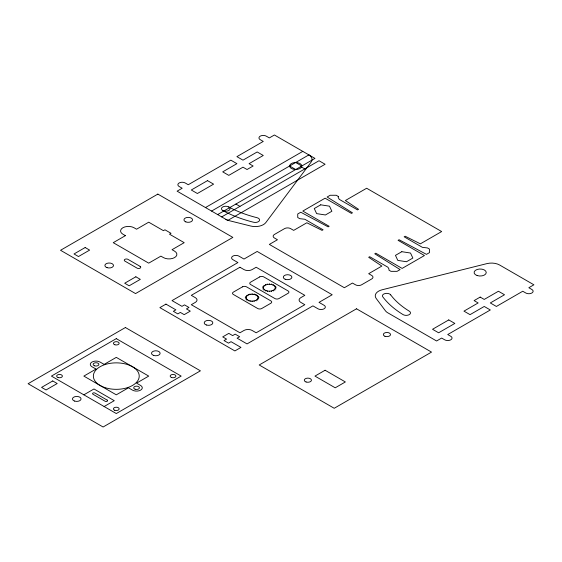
<?xml version="1.0" encoding="UTF-8"?>
<svg xmlns="http://www.w3.org/2000/svg" width="562" height="562" viewBox="0 0 562 562"><rect width="100%" height="100%" fill="white"/><g stroke="black" fill="none" stroke-linecap="round" stroke-linejoin="round"><path stroke-width="0.84" d="M249.985 301.457L250.252 300.986M253.975 294.376L254.235 293.898M267.217 291.509L267.484 291.039M271.207 284.421L271.467 283.95M248.067 300.895L248.573 300.487M255.654 294.867L256.153 294.467M265.299 290.94L265.805 290.54M272.879 284.92L273.385 284.52M205.488 207.554L302.792 151.375M211.565 211.066L308.875 154.887M217.649 214.579L314.959 158.4L274.411 134.992L269.346 137.915L266.304 136.159A4.299 2.48 0 0 0 260.22 136.159A4.299 2.48 0 0 0 260.22 139.671L263.262 141.427L236.904 156.643L242.988 160.156L257.178 151.958L263.262 155.47L249.071 163.661L253.125 166.008L247.041 169.52L242.988 167.174L228.797 175.372L222.714 171.86L236.904 163.661L230.827 160.156L188.256 184.729L185.214 182.98A4.299 2.48 0 0 0 179.13 182.98A4.299 2.48 0 0 0 179.13 186.486L182.172 188.242L177.1 191.171L227.786 220.43L325.096 164.252L319.012 160.739L221.702 216.918M83.85 394.826L93.987 388.974L114.262 400.678L104.125 406.53M263.775 290.062L264.47 289.774M274.214 285.686L274.909 285.398M246.542 300.017L247.238 299.722M256.982 295.633L257.677 295.345M262.798 288.959L263.62 288.805M275.071 286.655L275.886 286.501M245.566 298.907L246.388 298.752M257.839 296.603L258.653 296.448M262.461 287.73L263.325 287.73M275.366 287.73L276.223 287.73M245.229 297.677L246.093 297.677M258.134 297.677L258.991 297.677M262.798 286.501L263.62 286.655M275.071 288.805L275.886 288.959M245.566 296.448L246.388 296.603M257.839 298.752L258.653 298.907M263.775 285.398L264.47 285.686M274.214 289.774L274.909 290.062M246.542 295.345L247.238 295.633M256.982 299.722L257.677 300.017M295.696 162.495L301.78 166.008A6.084 3.513 0 0 1 292.654 169.05A6.084 3.513 0 0 1 292.654 162.966A6.084 3.513 0 0 1 301.78 166.008M300.768 166.591L304.822 168.93M289.613 166.008L295.696 169.52M235.892 204.041L239.946 206.387M265.299 284.52L265.805 284.92M272.879 290.54L273.385 290.94M248.067 294.467L248.573 294.867M255.654 300.487L256.153 300.895M267.217 283.95L267.484 284.421M271.207 291.039L271.467 291.509M249.985 293.898L250.252 294.376M253.975 300.986L254.235 301.457M269.346 283.761L269.346 284.253M269.346 291.207L269.346 291.699M252.113 293.708L252.113 294.2M252.113 301.155L252.113 301.654M222.805 210.532A106.12 61.265 0 0 0 253.574 222.243A4.299 2.48 0 0 0 259.23 220.943A4.299 2.48 0 0 0 256.989 217.684A97.514 56.298 0 0 1 228.713 206.921M225.861 219.321A11.465 6.618 0 0 0 229.422 220.718L250.729 226.036A11.465 6.618 0 0 0 265.812 222.587L311.116 162.095A11.465 6.618 0 0 0 308.7 154.789M338.275 196.433L338.275 197.606L339.286 199.362L357.537 209.893L358.549 209.31L345.37 200.529L366.649 188.242L441.662 231.551L420.376 243.838L405.174 236.23L404.162 236.813L422.406 247.35L427.471 247.933L429.501 249.107L429.501 252.612L426.46 254.368L399.09 239.742L398.079 240.325L424.436 255.541L402.132 268.418L375.781 253.202L374.763 253.785L400.109 269.584L397.067 271.341L390.983 271.341L388.953 270.167L388.953 269.001L387.942 267.245L369.698 256.708L368.686 257.298L381.858 266.072L368.679 273.687L371.721 275.443A4.299 2.48 0 0 1 371.721 278.949L361.584 284.801A4.299 2.48 0 0 1 355.5 284.801L352.458 283.051L344.351 287.73L269.346 244.421L277.452 239.742L274.411 237.986A4.299 2.48 0 0 1 274.411 234.473L284.548 228.622A4.299 2.48 0 0 1 290.631 228.622L293.673 230.378L306.852 222.77L322.054 230.378L323.073 229.788L304.829 219.257L299.757 218.674L297.727 217.501L297.727 213.989L300.768 212.232L328.138 226.865L329.149 226.282L302.799 211.066L325.096 198.189L351.454 213.405L352.465 212.822L327.126 197.016L330.168 195.267L336.245 195.267L338.275 196.433M157.845 194.094L60.534 250.28L135.547 293.582L232.851 237.403L157.845 194.094M85.164 247.526L74.015 253.961L78.476 256.539L89.625 250.104L85.164 247.526M207.511 180.634L191.291 189.998L197.374 193.511L213.595 184.146L207.511 180.634M125.41 235.647L113.243 242.672L148.719 263.149L160.887 256.132L163.423 257.593A7.882 4.552 0 0 0 174.571 257.593A7.882 4.552 0 0 0 174.571 251.151L172.035 249.69L184.195 242.672L169.499 234.185L171.024 233.307L164.94 229.795L163.423 230.673L148.719 222.187L136.559 229.212L134.023 227.743A7.882 4.552 0 0 0 122.874 227.743A7.882 4.552 0 0 0 122.874 234.185L125.41 235.647M135.849 276.785L124.701 283.227L129.162 285.798L140.31 279.363L135.849 276.785M320.712 204.821L314.27 208.537L316.631 213.616L325.419 214.972L331.861 211.256L329.501 206.177L320.712 204.821M125.41 327.527L28.1 383.706L103.106 427.008L200.416 370.829L125.41 327.527M165.952 304.119L159.875 307.625L234.881 350.934L240.965 347.421L231.031 341.689L228.495 343.15L224.034 340.572L226.57 339.111L222.714 336.891L228.797 333.378L232.647 335.598L235.183 334.137L239.644 336.715L237.108 338.176L247.041 343.909L312.929 305.868L318.001 308.798A4.299 2.48 0 0 0 324.077 308.798A4.299 2.48 0 0 0 324.077 305.285L319.012 302.363L332.191 294.755L257.178 251.446L243.999 259.054L238.934 256.132A4.299 2.48 0 0 0 232.851 256.132A4.299 2.48 0 0 0 232.851 259.637L237.923 262.566L172.035 300.607L181.969 306.339L184.505 304.878L188.965 307.449L186.429 308.917L190.279 311.137L184.195 314.65L180.346 312.423L177.81 313.891L173.356 311.313L175.885 309.852L165.952 304.119M116.285 338.64L51.416 376.097L116.285 413.548L181.161 376.097L116.285 338.64M239.946 267.245L191.291 295.338L195.351 297.677A5.732 3.309 0 0 1 195.351 302.363L191.291 304.702L239.946 332.788L243.999 330.449A5.732 3.309 0 0 1 252.113 330.449L256.167 332.788L304.822 304.702L300.768 302.363A5.732 3.309 0 0 1 300.768 297.677L304.822 295.338L256.167 267.245L252.113 269.591A5.732 3.309 0 0 1 243.999 269.591L239.946 267.245M52.73 380.952L41.581 387.394L46.042 389.965L57.191 383.53L52.73 380.952M96.011 369.072L83.85 376.097L116.285 394.826L128.452 387.801L132.506 390.14A5.732 3.309 0 0 0 140.612 390.14A5.732 3.309 0 0 0 140.612 385.462L136.559 383.122L148.719 376.097L116.285 357.369L104.125 364.394L100.064 362.054A5.732 3.309 0 0 0 91.957 362.054A5.732 3.309 0 0 0 91.957 366.733L96.011 369.072M242.482 286.852L233.356 292.121A2.866 1.658 0 0 0 233.356 294.46L257.684 308.503A2.866 1.658 0 0 0 261.744 308.503L270.863 303.241A2.866 1.658 0 0 0 270.863 300.895L246.535 286.852A2.866 1.658 0 0 0 242.482 286.852M259.714 276.904L250.589 282.173A2.866 1.658 0 0 0 250.589 284.512L274.916 298.555A2.866 1.658 0 0 0 278.97 298.555L288.095 293.287A2.866 1.658 0 0 0 288.095 290.947L263.768 276.904A2.866 1.658 0 0 0 259.714 276.904M401.823 251.692L395.458 255.366L397.791 260.389L406.488 261.737L412.852 258.056L410.52 253.041L401.823 251.692M356.519 308.798L259.208 364.977L334.214 408.286L431.525 352.1L356.519 308.798M325.096 370.246L314.959 376.097L335.226 387.801L345.363 381.949L325.096 370.246M480.18 297.094L474.096 300.607L478.15 302.946L463.959 311.137L470.043 314.65L484.233 306.459L490.317 309.971L447.738 334.545L450.78 336.301A4.299 2.48 0 0 1 450.78 339.813A4.299 2.48 0 0 1 444.704 339.813L441.662 338.057L436.59 340.986L387.829 312.83A11.465 6.618 0 0 1 385.413 310.779L376.196 298.478A11.465 6.618 0 0 1 382.174 289.767L486.945 263.613A11.465 6.618 0 0 1 499.611 265.004L533.9 284.801L528.835 287.73L531.87 289.486A4.299 2.48 0 0 1 531.87 292.999A4.299 2.48 0 0 1 525.793 292.999L522.751 291.242L496.394 306.459L490.317 302.946L504.507 294.755L498.424 291.242L484.233 299.434L480.18 297.094M448.757 319.918L432.536 329.283L438.62 332.788L454.834 323.431L448.757 319.918M140.107 266.367L127.939 259.349A2.15 1.243 0 0 0 124.905 259.349A2.15 1.243 0 0 0 124.905 261.105L137.065 268.123A2.15 1.243 0 0 0 140.107 268.123A2.15 1.243 0 0 0 140.107 266.367M107.166 400.088L94.999 393.07A1.433 0.829 0 0 0 92.969 393.07A1.433 0.829 0 0 0 92.969 394.236L105.136 401.261A1.433 0.829 0 0 0 107.166 401.261A1.433 0.829 0 0 0 107.166 400.088M206.373 324.991A4.299 2.48 0 0 0 212.829 322.841A4.299 2.48 0 0 0 206.373 320.691A4.299 2.48 0 0 0 206.373 324.991M285.18 279.251A4.299 2.48 0 0 0 291.875 277.375A4.299 2.48 0 0 0 285.707 274.966A4.299 2.48 0 0 0 285.18 279.251M185.839 221.899A4.299 2.48 0 0 0 192.541 220.023A4.299 2.48 0 0 0 186.373 217.613A4.299 2.48 0 0 0 185.839 221.899M107.04 267.645A4.299 2.48 0 0 0 113.489 265.489A4.299 2.48 0 0 0 107.04 263.339A4.299 2.48 0 0 0 107.04 267.645M384.914 336.259A3.583 2.072 0 0 0 390.499 334.692A3.583 2.072 0 0 0 385.356 332.683A3.583 2.072 0 0 0 384.914 336.259M306.072 381.984A3.583 2.072 0 0 0 311.446 380.193A3.583 2.072 0 0 0 306.072 378.402A3.583 2.072 0 0 0 306.072 381.984M74.606 401.071A4.299 2.48 0 0 0 81.054 398.922A4.299 2.48 0 0 0 74.606 396.772A4.299 2.48 0 0 0 74.606 401.071M153.665 355.423A4.299 2.48 0 0 0 160.121 353.273A4.299 2.48 0 0 0 153.665 351.124A4.299 2.48 0 0 0 153.665 355.423M266.037 290.638A6.02 3.477 0 0 0 275.352 287.927A6.02 3.477 0 0 0 266.634 284.625A6.02 3.477 0 0 0 266.037 290.638M248.811 300.586A6.02 3.477 0 0 0 258.12 297.874A6.02 3.477 0 0 0 249.402 294.572A6.02 3.477 0 0 0 248.811 300.586M390.674 294.86A97.514 56.298 0 0 0 409.312 311.186A4.299 2.48 0 0 1 409.136 314.699A4.299 2.48 0 0 1 403.059 314.601A106.12 61.265 0 0 1 382.778 296.834A4.299 2.48 0 0 1 385.019 293.568A4.299 2.48 0 0 1 390.674 294.86M477.138 275.556A6.084 3.513 0 0 0 486.256 272.514A6.084 3.513 0 0 0 477.138 269.472A6.084 3.513 0 0 0 477.138 275.556M223.346 210.785A4.299 2.48 0 0 0 230.048 208.902A4.299 2.48 0 0 0 223.88 206.493A4.299 2.48 0 0 0 223.346 210.785M104.82 387.562A22.937 13.242 0 0 0 139.221 376.097A22.937 13.242 0 0 0 104.82 364.633A22.937 13.242 0 0 0 104.82 387.562M135.126 389.234A2.866 1.658 0 0 0 139.425 387.801A2.866 1.658 0 0 0 135.126 386.368A2.866 1.658 0 0 0 135.126 389.234M94.409 365.764A2.866 1.658 0 0 0 98.87 364.513A2.866 1.658 0 0 0 94.76 362.904A2.866 1.658 0 0 0 94.409 365.764M114.852 344.759A2.866 1.658 0 0 0 119.151 343.326A2.866 1.658 0 0 0 114.852 341.893A2.866 1.658 0 0 0 114.852 344.759M171.614 377.531A2.866 1.658 0 0 0 175.913 376.097A2.866 1.658 0 0 0 171.614 374.664A2.866 1.658 0 0 0 171.614 377.531M114.676 410.239A2.866 1.658 0 0 0 119.144 408.988A2.866 1.658 0 0 0 115.034 407.38A2.866 1.658 0 0 0 114.676 410.239M58.09 377.531A2.866 1.658 0 0 0 62.389 376.097A2.866 1.658 0 0 0 58.09 374.664A2.866 1.658 0 0 0 58.09 377.531"/></g></svg>
